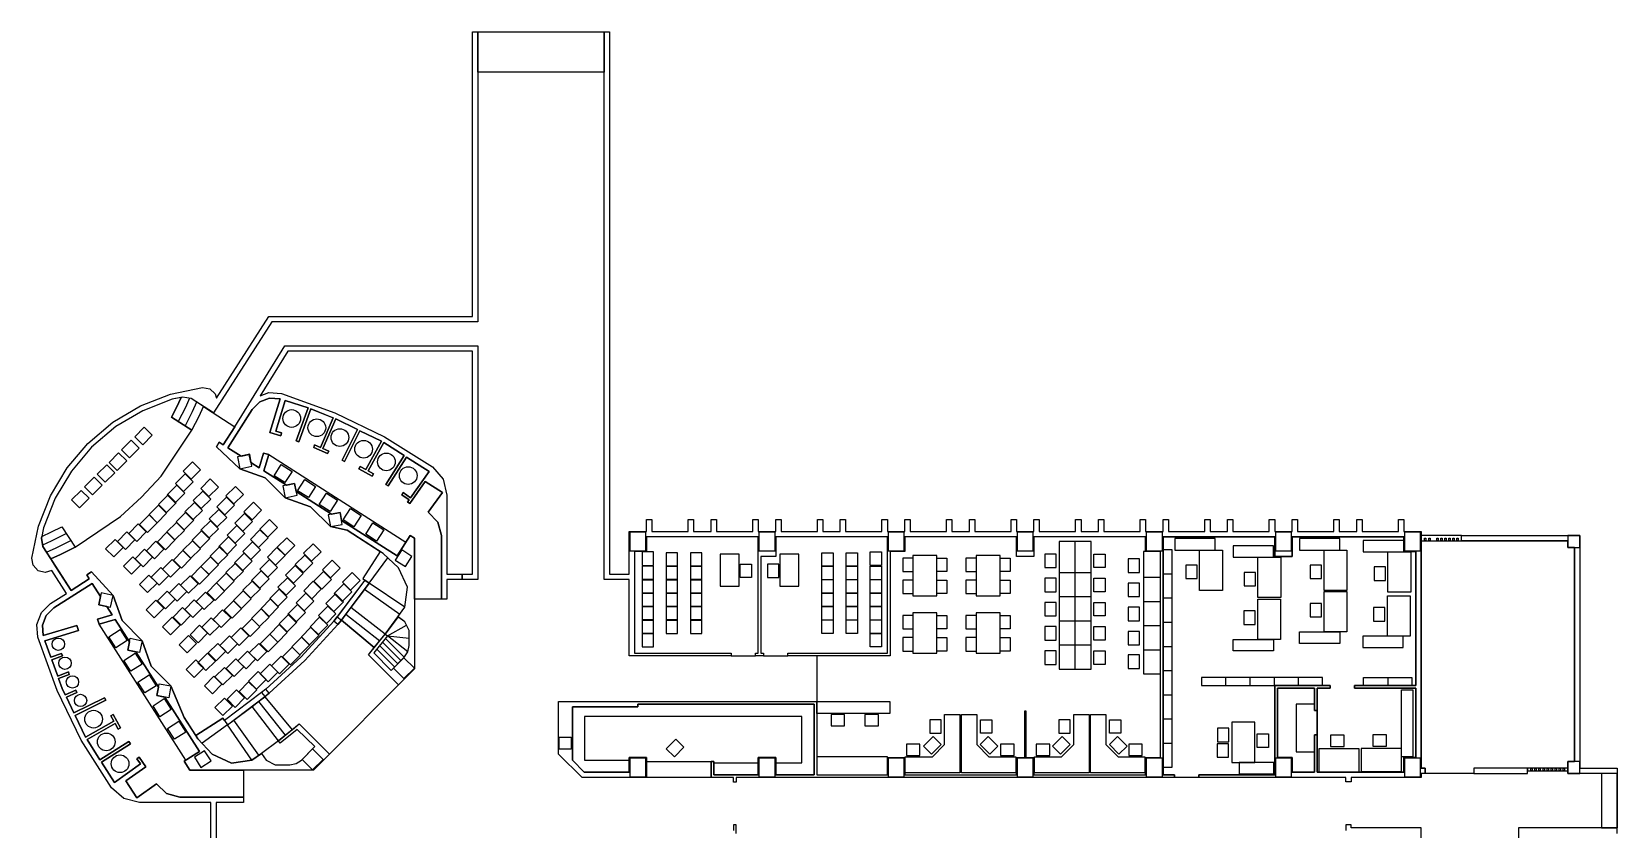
# Model space of a CAD drawing. Header units: centimetres. Extents: x 436 to 7222, y 856 to 7917.
# Drawn here: x 1328 to 7222, y 4951 to 7917 of the extents above; entities that cross this region are included whole.
import ezdxf

# ---------------------------------------------------------------- set-up
doc = ezdxf.new("R2010")
doc.units = ezdxf.units.CM
doc.header["$MEASUREMENT"] = 0
for name, color, linetype in [('Chair', 142, 'Continuous'), ('Classrooms', 1, 'Continuous'), ('Entrance', 2, 'Continuous'), ('Furniture', 2, 'Continuous'), ('Meeting rooms', 1, 'Continuous'), ('Offices', 1, 'Continuous'), ('Stairs', 2, 'Continuous'), ('Storage', 40, 'Continuous'), ('Toilets', 40, 'Continuous'), ('Walls', 6, 'Continuous')]:
    doc.layers.add(name, color=color, linetype=linetype)

msp = doc.modelspace()

# ---------------------------------------------------------------- linework, layer by layer
at = {"layer": 'Chair'}
for points in [[(1746.4, 6446.2), (1710.9, 6410.5), (1740.8, 6380.7), (1776.3, 6416.4)], [(1697.8, 6397.5), (1662.2, 6361.8), (1692.1, 6332.1), (1727.7, 6367.7)], [(1651.1, 6350.9), (1615.6, 6315.2), (1645.5, 6285.4), (1681, 6321.1)], [(1926, 6317.7), (1890.5, 6282), (1920.3, 6252.3), (1955.9, 6287.9)], [(1560.1, 6259.9), (1524.6, 6224.2), (1554.5, 6194.4), (1590, 6230.1)], [(1606.8, 6306.5), (1571.2, 6270.8), (1601.1, 6241.1), (1636.7, 6276.7)], [(1897.9, 6272.8), (1862.4, 6237.1), (1892.3, 6207.4), (1927.8, 6243)], [(1991.9, 6253.4), (1956.4, 6217.7), (1986.2, 6188), (2021.8, 6223.6)], [(1511.5, 6211.2), (1476, 6175.6), (1505.8, 6145.8), (1541.4, 6181.5)], [(1834.8, 6194.3), (1799.2, 6158.6), (1829.1, 6128.8), (1864.7, 6164.5)], [(1867.1, 6230.7), (1831.5, 6195.1), (1861.4, 6165.3), (1896.9, 6201)], [(1963.8, 6208.5), (1928.3, 6172.9), (1958.2, 6143.1), (1993.7, 6178.8)], [(2085.3, 6226), (2049.7, 6190.3), (2079.6, 6160.5), (2115.1, 6196.2)], [(1799.7, 6156.4), (1764.2, 6120.8), (1794.1, 6091), (1829.6, 6126.7)], [(1933, 6166.5), (1897.4, 6130.8), (1927.3, 6101), (1962.8, 6136.7)], [(2023.5, 6140.4), (1988, 6104.7), (2017.9, 6075), (2053.4, 6110.6)], [(2051.6, 6185.3), (2016, 6149.6), (2045.9, 6119.8), (2081.5, 6155.5)], [(2152.6, 6167.1), (2117.1, 6131.4), (2147, 6101.6), (2182.5, 6137.3)], [(1723.9, 6086.3), (1688.4, 6050.6), (1718.3, 6020.9), (1753.8, 6056.5)], [(1764.6, 6120), (1729.1, 6084.3), (1759, 6054.5), (1794.5, 6090.2)], [(1865.6, 6092.1), (1830.1, 6056.5), (1859.9, 6026.7), (1895.5, 6062.4)], [(1900.7, 6130), (1865.1, 6094.3), (1895, 6064.6), (1930.6, 6100.2)], [(1992.6, 6098.3), (1957.1, 6062.7), (1987, 6032.9), (2022.5, 6068.6)], [(2090.5, 6080.3), (2055, 6044.6), (2084.9, 6014.9), (2120.4, 6050.5)], [(2118.6, 6125.2), (2083, 6089.5), (2112.9, 6059.7), (2148.5, 6095.4)], [(2211.5, 6102.5), (2176, 6066.9), (2205.9, 6037.1), (2241.4, 6072.8)], [(1638.3, 6028.8), (1602.8, 5993.1), (1632.7, 5963.4), (1668.2, 5999)], [(1681.8, 6056.9), (1646.3, 6021.2), (1676.2, 5991.4), (1711.7, 6027.1)], [(1789.8, 6022), (1754.3, 5986.3), (1784.2, 5956.6), (1819.7, 5992.3)], [(1830.5, 6055.7), (1795, 6020), (1824.9, 5990.2), (1860.4, 6025.9)], [(1925.3, 6024), (1889.7, 5988.3), (1919.6, 5958.6), (1955.2, 5994.2)], [(1960.4, 6061.9), (1924.8, 6026.2), (1954.7, 5996.4), (1990.2, 6032.1)], [(2059.6, 6038.2), (2024.1, 6002.6), (2054, 5972.8), (2089.5, 6008.5)], [(2148.6, 6019.5), (2113, 5983.9), (2142.9, 5954.1), (2178.5, 5989.8)], [(2176.6, 6064.4), (2141.1, 6028.7), (2171, 5999), (2206.5, 6034.6)], [(2276.1, 6035.2), (2240.6, 5999.6), (2270.4, 5969.8), (2306, 6005.5)], [(2374.3, 6012.8), (2338.8, 5977.1), (2368.7, 5947.4), (2404.2, 5983)], [(1704.2, 5964.5), (1668.7, 5928.9), (1698.6, 5899.1), (1734.1, 5934.8)], [(1747.7, 5992.6), (1712.2, 5956.9), (1742.1, 5927.1), (1777.6, 5962.8)], [(1849.5, 5953.9), (1814, 5918.2), (1843.9, 5888.5), (1879.4, 5924.1)], [(1890.2, 5987.6), (1854.7, 5951.9), (1884.5, 5922.1), (1920.1, 5957.8)], [(1992.3, 5963.9), (1956.7, 5928.2), (1986.6, 5898.5), (2022.2, 5934.2)], [(2027.4, 6001.8), (1991.8, 5966.1), (2021.7, 5936.3), (2057.2, 5972)], [(2117.7, 5977.5), (2082.2, 5941.8), (2112, 5912), (2147.6, 5947.7)], [(2211.7, 5953.6), (2176.2, 5918), (2206.1, 5888.2), (2241.6, 5923.9)], [(2239.8, 5998.5), (2204.2, 5962.8), (2234.1, 5933.1), (2269.7, 5968.7)], [(2343.5, 5970.7), (2307.9, 5935.1), (2337.8, 5905.3), (2373.3, 5941)], [(3597.1, 5982.1), (3597.1, 5931.7), (3639.3, 5931.7), (3639.3, 5982.1)], [(3687.1, 5979.1), (3687.1, 5928.8), (3729.3, 5928.8), (3729.3, 5979.1)], [(3777.1, 5979.1), (3777.1, 5928.8), (3819.3, 5928.8), (3819.3, 5979.1)], [(4307.6, 5979.1), (4307.6, 5928.8), (4265.4, 5928.8), (4265.4, 5979.1)], [(4397.6, 5979.1), (4397.6, 5928.8), (4355.4, 5928.8), (4355.4, 5979.1)], [(4487.6, 5982.1), (4487.6, 5931.7), (4445.4, 5931.7), (4445.4, 5982.1)], [(5093.9, 5974.4), (5093.9, 5924.1), (5136.1, 5924.1), (5136.1, 5974.4)], [(5319, 5974.4), (5319, 5924.1), (5276.8, 5924.1), (5276.8, 5974.4)], [(5404.3, 5956.5), (5404.3, 5906.2), (5446.5, 5906.2), (5446.5, 5956.5)], [(1763.9, 5896.4), (1728.4, 5860.7), (1758.3, 5831), (1793.8, 5866.6)], [(1807.4, 5924.5), (1771.9, 5888.8), (1801.8, 5859), (1837.3, 5894.7)], [(1957.2, 5927.5), (1921.7, 5891.8), (1951.5, 5862), (1987.1, 5897.7)], [(2050.3, 5903.1), (2014.8, 5867.5), (2044.7, 5837.7), (2080.2, 5873.4)], [(2085.4, 5941), (2049.9, 5905.3), (2079.8, 5875.6), (2115.3, 5911.2)], [(2180.8, 5911.6), (2145.3, 5875.9), (2175.2, 5846.1), (2210.7, 5881.8)], [(2307.1, 5931.2), (2271.6, 5895.5), (2301.5, 5865.8), (2337, 5901.5)], [(2412.2, 5909), (2376.7, 5873.4), (2406.6, 5843.6), (2442.1, 5879.3)], [(2444.5, 5951.1), (2409, 5915.4), (2438.8, 5885.7), (2474.4, 5921.3)], [(2518.9, 5905.9), (2483.4, 5870.2), (2513.2, 5840.4), (2548.8, 5876.1)], [(3597.1, 5929.1), (3597.1, 5878.8), (3639.3, 5878.8), (3639.3, 5929.1)], [(3687.1, 5929.1), (3687.1, 5878.8), (3729.3, 5878.8), (3729.3, 5929.1)], [(3777.1, 5929.1), (3777.1, 5878.8), (3819.3, 5878.8), (3819.3, 5929.1)], [(4003.4, 5937.3), (4003.4, 5886.9), (3961.2, 5886.9), (3961.2, 5937.3)], [(4063.8, 5937.3), (4063.8, 5886.9), (4106, 5886.9), (4106, 5937.3)], [(4307.6, 5929.1), (4307.6, 5878.8), (4265.4, 5878.8), (4265.4, 5929.1)], [(4397.6, 5929.1), (4397.6, 5878.8), (4355.4, 5878.8), (4355.4, 5929.1)], [(4487.6, 5929.1), (4487.6, 5878.8), (4445.4, 5878.8), (4445.4, 5929.1)], [(5618.3, 5933.1), (5618.3, 5882.8), (5660.5, 5882.8), (5660.5, 5933.1)], [(5834.8, 5906.3), (5834.8, 5855.9), (5877, 5855.9), (5877, 5906.3)], [(6081.3, 5933.1), (6081.3, 5882.8), (6123.4, 5882.8), (6123.4, 5933.1)], [(6318.6, 5926.5), (6318.6, 5876.2), (6360.8, 5876.2), (6360.8, 5926.5)], [(1830.9, 5836.3), (1795.4, 5800.6), (1825.3, 5770.9), (1860.8, 5806.5)], [(1874.4, 5864.4), (1838.9, 5828.7), (1868.8, 5798.9), (1904.3, 5834.6)], [(1916.5, 5893.8), (1881, 5858.1), (1910.9, 5828.4), (1946.4, 5864)], [(2015.3, 5866.7), (1979.7, 5831), (2009.6, 5801.2), (2045.1, 5836.9)], [(2113.5, 5837.2), (2077.9, 5801.6), (2107.8, 5771.8), (2143.4, 5807.5)], [(2148.6, 5875.1), (2113, 5839.4), (2142.9, 5809.7), (2178.5, 5845.3)], [(2248.2, 5844.3), (2212.6, 5808.6), (2242.5, 5778.8), (2278.1, 5814.5)], [(2279, 5886.3), (2243.5, 5850.7), (2273.4, 5820.9), (2308.9, 5856.6)], [(2374.5, 5873.7), (2339, 5838), (2368.8, 5808.2), (2404.4, 5843.9)], [(2488, 5863.8), (2452.5, 5828.1), (2482.4, 5798.3), (2517.9, 5834)], [(3597.1, 5879.1), (3597.1, 5828.8), (3639.3, 5828.8), (3639.3, 5879.1)], [(3687.1, 5879.1), (3687.1, 5828.8), (3729.3, 5828.8), (3729.3, 5879.1)], [(3777.1, 5879.1), (3777.1, 5828.8), (3819.3, 5828.8), (3819.3, 5879.1)], [(4307.6, 5879.1), (4307.6, 5828.8), (4265.4, 5828.8), (4265.4, 5879.1)], [(4397.6, 5879.1), (4397.6, 5828.8), (4355.4, 5828.8), (4355.4, 5879.1)], [(4487.6, 5879.1), (4487.6, 5828.8), (4445.4, 5828.8), (4445.4, 5879.1)], [(5093.9, 5884.4), (5093.9, 5834.1), (5136.1, 5834.1), (5136.1, 5884.4)], [(5319, 5884.4), (5319, 5834.1), (5276.8, 5834.1), (5276.8, 5884.4)], [(5404.3, 5866.5), (5404.3, 5816.2), (5446.5, 5816.2), (5446.5, 5866.5)], [(1789.2, 5802.4), (1753.6, 5766.8), (1783.5, 5737), (1819.1, 5772.7)], [(1932.5, 5803.6), (1896.9, 5767.9), (1926.8, 5738.1), (1962.3, 5773.8)], [(1974.6, 5833), (1939, 5797.4), (1968.9, 5767.6), (2004.4, 5803.3)], [(2078.4, 5800.8), (2042.9, 5765.1), (2072.8, 5735.3), (2108.3, 5771)], [(2215.9, 5807.8), (2180.4, 5772.1), (2210.2, 5742.4), (2245.8, 5778)], [(2315.6, 5786.7), (2280, 5751.1), (2309.9, 5721.3), (2345.4, 5757)], [(2346.4, 5828.8), (2310.9, 5793.1), (2340.8, 5763.4), (2376.3, 5799)], [(2429.2, 5781.1), (2393.7, 5745.5), (2423.6, 5715.7), (2459.1, 5751.4)], [(2457.3, 5826), (2421.7, 5790.3), (2451.6, 5760.6), (2487.2, 5796.2)], [(3597.1, 5829.1), (3597.1, 5778.8), (3639.3, 5778.8), (3639.3, 5829.1)], [(3597.1, 5779.1), (3597.1, 5728.8), (3639.3, 5728.8), (3639.3, 5779.1)], [(3687.1, 5829.1), (3687.1, 5778.8), (3729.3, 5778.8), (3729.3, 5829.1)], [(3687.1, 5779.1), (3687.1, 5728.8), (3729.3, 5728.8), (3729.3, 5779.1)], [(3777.1, 5829.1), (3777.1, 5778.8), (3819.3, 5778.8), (3819.3, 5829.1)], [(3777.1, 5779.1), (3777.1, 5728.8), (3819.3, 5728.8), (3819.3, 5779.1)], [(4307.6, 5829.1), (4307.6, 5778.8), (4265.4, 5778.8), (4265.4, 5829.1)], [(4307.6, 5779.1), (4307.6, 5728.8), (4265.4, 5728.8), (4265.4, 5779.1)], [(4397.6, 5829.1), (4397.6, 5778.8), (4355.4, 5778.8), (4355.4, 5829.1)], [(4397.6, 5779.1), (4397.6, 5728.8), (4355.4, 5728.8), (4355.4, 5779.1)], [(4487.6, 5829.1), (4487.6, 5778.8), (4445.4, 5778.8), (4445.4, 5829.1)], [(4487.6, 5779.1), (4487.6, 5728.8), (4445.4, 5728.8), (4445.4, 5779.1)], [(5093.9, 5794.4), (5093.9, 5744.1), (5136.1, 5744.1), (5136.1, 5794.4)], [(5319, 5794.4), (5319, 5744.1), (5276.8, 5744.1), (5276.8, 5794.4)], [(6081.3, 5790.8), (6081.3, 5740.4), (6123.4, 5740.4), (6123.4, 5790.8)], [(1849.5, 5739.3), (1814, 5703.7), (1843.9, 5673.9), (1879.4, 5709.6)], [(1889, 5775.5), (1853.4, 5739.9), (1883.3, 5710.1), (1918.8, 5745.8)], [(1995.6, 5737.7), (1960.1, 5702), (1990, 5672.2), (2025.5, 5707.9)], [(2037.7, 5767.1), (2002.2, 5731.4), (2032.1, 5701.7), (2067.6, 5737.3)], [(2145.7, 5733.5), (2110.2, 5697.8), (2140.1, 5668), (2175.6, 5703.7)], [(2180.8, 5770), (2145.3, 5734.3), (2175.2, 5704.5), (2210.7, 5740.2)], [(2283.3, 5750.3), (2247.7, 5714.6), (2277.6, 5684.8), (2313.2, 5720.5)], [(2398.3, 5739.1), (2362.8, 5703.4), (2392.7, 5673.6), (2428.2, 5709.3)], [(3597.1, 5729.1), (3597.1, 5678.8), (3639.3, 5678.8), (3639.3, 5729.1)], [(3687.1, 5729.1), (3687.1, 5678.8), (3729.3, 5678.8), (3729.3, 5729.1)], [(3777.1, 5729.1), (3777.1, 5678.8), (3819.3, 5678.8), (3819.3, 5729.1)], [(4307.6, 5729.1), (4307.6, 5678.8), (4265.4, 5678.8), (4265.4, 5729.1)], [(4397.6, 5729.1), (4397.6, 5678.8), (4355.4, 5678.8), (4355.4, 5729.1)], [(4487.6, 5729.1), (4487.6, 5678.8), (4445.4, 5678.8), (4445.4, 5729.1)], [(5404.3, 5776.5), (5404.3, 5726.2), (5446.5, 5726.2), (5446.5, 5776.5)], [(5834.6, 5763.2), (5834.6, 5712.8), (5876.8, 5712.8), (5876.8, 5763.2)], [(6316.6, 5775.3), (6316.6, 5724.9), (6358.8, 5724.9), (6358.8, 5775.3)], [(1911.2, 5672), (1875.7, 5636.4), (1905.6, 5606.6), (1941.1, 5642.3)], [(1952.1, 5709.6), (1916.6, 5673.9), (1946.5, 5644.2), (1982, 5679.8)], [(2062.9, 5670.4), (2027.4, 5634.7), (2057.3, 5604.9), (2092.8, 5640.6)], [(2105, 5699.8), (2069.5, 5664.2), (2099.4, 5634.4), (2134.9, 5670.1)], [(2213.1, 5676), (2177.6, 5640.3), (2207.5, 5610.5), (2243, 5646.2)], [(2248.2, 5712.4), (2212.7, 5676.8), (2242.5, 5647), (2278.1, 5682.7)], [(2331, 5664.7), (2295.5, 5629.1), (2325.3, 5599.3), (2360.9, 5635)], [(2366.1, 5702.6), (2330.5, 5666.9), (2360.4, 5637.2), (2396, 5672.8)], [(3597.1, 5679.1), (3597.1, 5628.8), (3639.3, 5628.8), (3639.3, 5679.1)], [(4487.6, 5679.1), (4487.6, 5628.8), (4445.4, 5628.8), (4445.4, 5679.1)], [(5093.9, 5704.4), (5093.9, 5654.1), (5136.1, 5654.1), (5136.1, 5704.4)], [(5319, 5704.4), (5319, 5654.1), (5276.8, 5654.1), (5276.8, 5704.4)], [(5404.3, 5686.5), (5404.3, 5636.2), (5446.5, 5636.2), (5446.5, 5686.5)], [(1981.4, 5606.1), (1945.9, 5570.4), (1975.8, 5540.7), (2011.3, 5576.4)], [(2019.4, 5642.3), (1983.9, 5606.7), (2013.8, 5576.9), (2049.3, 5612.6)], [(2130.3, 5612.9), (2094.8, 5577.2), (2124.7, 5547.4), (2160.2, 5583.1)], [(2172.4, 5642.3), (2136.9, 5606.6), (2166.8, 5576.9), (2202.3, 5612.5)], [(2295.9, 5628.3), (2260.4, 5592.6), (2290.3, 5562.8), (2325.8, 5598.5)], [(5093.9, 5614.4), (5093.9, 5564.1), (5136.1, 5564.1), (5136.1, 5614.4)], [(5319, 5614.4), (5319, 5564.1), (5276.8, 5564.1), (5276.8, 5614.4)], [(1937.9, 5580.9), (1902.4, 5545.2), (1932.3, 5515.4), (1967.8, 5551.1)], [(2044.6, 5552.8), (2009, 5517.2), (2038.9, 5487.4), (2074.4, 5523.1)], [(2086.8, 5584.8), (2051.3, 5549.1), (2081.2, 5519.4), (2116.7, 5555)], [(2213.1, 5565.2), (2177.6, 5529.5), (2207.5, 5499.7), (2243, 5535.4)], [(2255.2, 5594.6), (2219.7, 5559), (2249.6, 5529.2), (2285.1, 5564.9)], [(5404.3, 5599.3), (5404.3, 5549), (5446.5, 5549), (5446.5, 5599.3)], [(2005.3, 5520.2), (1969.8, 5484.5), (1999.6, 5454.8), (2035.2, 5490.4)], [(2134.4, 5499.2), (2098.9, 5463.5), (2128.8, 5433.7), (2164.3, 5469.4)], [(2169.6, 5537.1), (2134.1, 5501.5), (2164, 5471.7), (2199.5, 5507.4)], [(2044.6, 5438.9), (2009.1, 5403.2), (2038.9, 5373.4), (2074.5, 5409.1)], [(2089.5, 5469.7), (2054, 5434.1), (2083.8, 5404.3), (2119.4, 5440)], [(4299.8, 5335.2), (4350.1, 5335.2), (4350.1, 5377.4), (4299.8, 5377.4)], [(4425.5, 5335.2), (4475.9, 5335.2), (4475.9, 5377.4), (4425.5, 5377.4)], [(4666.2, 5358.4), (4666.2, 5308), (4708.4, 5308), (4708.4, 5358.4)], [(4896.9, 5358.4), (4896.9, 5308), (4854.7, 5308), (4854.7, 5358.4)], [(5146.2, 5358.4), (5146.2, 5308), (5188.4, 5308), (5188.4, 5358.4)], [(5376.9, 5358.4), (5376.9, 5308), (5334.7, 5308), (5334.7, 5358.4)], [(5735.8, 5326.6), (5735.8, 5276.3), (5778, 5276.3), (5778, 5326.6)], [(5926, 5305.5), (5926, 5255.1), (5883.8, 5255.1), (5883.8, 5305.5)], [(3722.6, 5286.1), (3687.1, 5250.4), (3717, 5220.7), (3752.5, 5256.3)], [(4629.9, 5267.7), (4579.6, 5267.7), (4579.6, 5225.5), (4629.9, 5225.5)], [(4643.3, 5260.1), (4678.9, 5295.7), (4708.7, 5265.9), (4673.1, 5230.3)], [(4919.8, 5260.1), (4884.2, 5295.7), (4854.4, 5265.9), (4890, 5230.3)], [(4980, 5267.7), (4929.7, 5267.7), (4929.7, 5225.5), (4980, 5225.5)], [(5113, 5267.7), (5062.6, 5267.7), (5062.6, 5225.5), (5113, 5225.5)], [(5153.1, 5230.3), (5188.7, 5265.9), (5158.9, 5295.7), (5123.3, 5260.1)], [(5399.8, 5260.1), (5364.2, 5295.7), (5334.4, 5265.9), (5370, 5230.3)], [(5456.7, 5267.7), (5406.4, 5267.7), (5406.4, 5225.5), (5456.7, 5225.5)], [(5734.4, 5268.8), (5734.4, 5218.5), (5776.6, 5218.5), (5776.6, 5268.8)], [(6206.7, 5301.3), (6156.4, 5301.3), (6156.4, 5259.1), (6206.7, 5259.1)], [(6364.3, 5302.5), (6314, 5302.5), (6314, 5260.4), (6364.3, 5260.4)]]:
    msp.add_lwpolyline(points, close=True, dxfattribs=at)
for points in [[(4603.4, 5959.4), (4565.9, 5959.4), (4565.9, 5909), (4603.4, 5909)], [(4693.4, 5959.4), (4730.2, 5959.4), (4730.2, 5909), (4693.4, 5909)], [(4838.6, 5959.4), (4801.2, 5959.4), (4801.2, 5909), (4838.6, 5909)], [(4928.6, 5959.4), (4965.5, 5959.4), (4965.5, 5909), (4928.6, 5909)], [(4603.4, 5877.4), (4565.9, 5877.4), (4565.9, 5827.1), (4603.4, 5827.1)], [(4693.4, 5877.4), (4730.2, 5877.4), (4730.2, 5827.1), (4693.4, 5827.1)], [(4838.6, 5877.4), (4801.2, 5877.4), (4801.2, 5827.1), (4838.6, 5827.1)], [(4928.6, 5877.4), (4965.5, 5877.4), (4965.5, 5827.1), (4928.6, 5827.1)], [(4603.4, 5746.1), (4565.9, 5746.1), (4565.9, 5695.8), (4603.4, 5695.8)], [(4693.4, 5746.1), (4730.2, 5746.1), (4730.2, 5695.8), (4693.4, 5695.8)], [(4838.6, 5746.1), (4801.2, 5746.1), (4801.2, 5695.8), (4838.6, 5695.8)], [(4928.6, 5746.1), (4965.5, 5746.1), (4965.5, 5695.8), (4928.6, 5695.8)], [(4603.4, 5664.2), (4565.9, 5664.2), (4565.9, 5613.8), (4603.4, 5613.8)], [(4693.4, 5664.2), (4730.2, 5664.2), (4730.2, 5613.8), (4693.4, 5613.8)], [(4838.6, 5664.2), (4801.2, 5664.2), (4801.2, 5613.8), (4838.6, 5613.8)], [(4928.6, 5664.2), (4965.5, 5664.2), (4965.5, 5613.8), (4928.6, 5613.8)]]:
    msp.add_lwpolyline(points, dxfattribs=at)
at = {"layer": 'Classrooms'}
for points in [[(4018.8, 5595.8), (4018.8, 5605.8), (4028.8, 5605.8), (4028.8, 6038.3), (3613.8, 6038.3), (3613.8, 5983.3), (3568.8, 5983.3), (3568.8, 5605.8), (3928.8, 5605.8), (3928.8, 5595.8), (4018.8, 5595.8)], [(4048.8, 5595.8), (4138.8, 5595.8), (4138.8, 5605.8), (4508.8, 5605.8), (4508.8, 6038.3), (4093.8, 6038.3), (4093.8, 5965.8), (4038.8, 5965.8), (4038.8, 5605.8), (4048.8, 5605.8), (4048.8, 5595.8)]]:
    msp.add_lwpolyline(points, dxfattribs=at)
at = {"layer": 'Entrance'}
for points in [[(2986.3, 7916.6), (3456.3, 7916.6), (3456.3, 7766), (2986.3, 7766)], [(7222.4, 5158.3), (7163.3, 5158.3), (7163.3, 4955.8), (7222.4, 4955.8)]]:
    msp.add_lwpolyline(points, close=True, dxfattribs=at)
at = {"layer": 'Furniture'}
for p, q in [((5207.1, 5546.3), (5207.1, 6020.8)), ((5147.1, 5906.3), (5267.1, 5906.3)), ((5533.8, 5901), (5566.3, 5901)), ((5460.8, 5888.4), (5523.8, 5888.4)), ((5147.1, 5816.3), (5267.1, 5816.3)), ((5460.8, 5798.4), (5523.8, 5798.4)), ((5533.8, 5811), (5566.3, 5811)), ((5147.1, 5726.3), (5267.1, 5726.3)), ((5533.8, 5721), (5566.3, 5721)), ((5460.8, 5708.4), (5523.8, 5708.4)), ((5147.1, 5636.3), (5267.1, 5636.3)), ((5460.8, 5618.4), (5523.8, 5618.4)), ((5533.8, 5631), (5566.3, 5631)), ((5533.8, 5541), (5566.3, 5541)), ((5766.3, 5515.8), (5766.3, 5485.8)), ((5856.3, 5515.8), (5856.3, 5485.8)), ((5946.3, 5515.8), (5946.3, 5485.8)), ((6036.3, 5515.8), (6036.3, 5485.8)), ((6369.1, 5515.8), (6369.1, 5485.8)), ((5533.8, 5451), (5566.3, 5451)), ((5533.8, 5361), (5566.3, 5361)), ((5533.8, 5271), (5566.3, 5271))]:
    msp.add_line(p, q, dxfattribs=at)
for points in [[(2718.3, 6018.3), (2686, 5967.7), (2479.7, 6099.6), (2474.1, 6129), (2442.9, 6123.1), (2311.4, 6207.2), (2305, 6237.2), (2274.6, 6230.7), (2190.9, 6284.2), (2209.1, 6343.9)], [(5147.1, 5546.3), (5267.1, 5546.3), (5267.1, 6020.8), (5147.1, 6020.8)], [(5578, 5989.1), (5728, 5989.1), (5728, 6031.6), (5578, 6031.6)], [(6040.9, 5989.1), (6190.9, 5989.1), (6190.9, 6031.6), (6040.9, 6031.6)], [(6278.3, 5982.5), (6428.3, 5982.5), (6428.3, 6025), (6278.3, 6025)], [(3887.6, 5854.4), (3957.6, 5854.4), (3957.6, 5974.4), (3887.6, 5974.4)], [(4109.7, 5854.4), (4179.7, 5854.4), (4179.7, 5974.4), (4109.7, 5974.4)], [(4603.4, 5818.9), (4693.4, 5818.9), (4693.4, 5968.9), (4603.4, 5968.9)], [(4838.6, 5818.9), (4928.6, 5818.9), (4928.6, 5968.9), (4838.6, 5968.9)], [(5460.8, 5528.4), (5523.8, 5528.4), (5523.8, 5983.3), (5460.8, 5983.3)], [(5533.8, 5991), (5565.9, 5991), (5565.9, 5181), (5533.8, 5181)], [(5754.7, 5839.1), (5669.7, 5839.1), (5669.7, 5989.1), (5754.7, 5989.1)], [(5794.4, 5962.3), (5944.4, 5962.3), (5944.4, 6004.8), (5794.4, 6004.8)], [(5886.1, 5962.3), (5971.1, 5962.3), (5971.1, 5812.3), (5886.1, 5812.3)], [(6132.6, 5989.1), (6217.6, 5989.1), (6217.6, 5839.1), (6132.6, 5839.1)], [(6455, 5832.5), (6370, 5832.5), (6370, 5982.5), (6455, 5982.5)], [(5886, 5806.9), (5971, 5806.9), (5971, 5656.9), (5886, 5656.9)], [(6132.6, 5834.5), (6217.6, 5834.5), (6217.6, 5684.5), (6132.6, 5684.5)], [(6453, 5669), (6368, 5669), (6368, 5819), (6453, 5819)], [(1951.8, 5240.3), (1901.3, 5208), (1578.3, 5713.1), (1637.9, 5731.2), (1691.5, 5647.5), (1685, 5617.2), (1715, 5610.8), (1799, 5479.3), (1793.1, 5448), (1822.6, 5442.5)], [(4603.4, 5605.6), (4693.4, 5605.6), (4693.4, 5755.6), (4603.4, 5755.6)], [(4838.6, 5605.6), (4928.6, 5605.6), (4928.6, 5755.6), (4838.6, 5755.6)], [(6190.9, 5642), (6040.9, 5642), (6040.9, 5684.5), (6190.9, 5684.5)], [(6276.3, 5626.5), (6426.3, 5626.5), (6426.3, 5669), (6276.3, 5669)], [(5944.2, 5614.4), (5794.2, 5614.4), (5794.2, 5656.9), (5944.2, 5656.9)], [(5676.3, 5485.8), (6126.3, 5485.8), (6126.3, 5515.8), (5676.3, 5515.8)], [(6279.1, 5515.8), (6459.1, 5515.8), (6459.1, 5485.8), (6279.1, 5485.8)], [(4246.3, 5425.8), (4517.8, 5425.8), (4517.8, 5380.8), (4246.3, 5380.8)], [(6096.3, 5163.4), (6013.8, 5163.4), (6013.8, 5218.3), (5958.8, 5218.3), (5958.8, 5475.8), (6096.3, 5475.8), (6096.3, 5415.8), (6028.8, 5415.8), (6028.8, 5238.4), (6096.3, 5238.4)], [(6420.3, 5469.6), (6462.8, 5469.6), (6462.8, 5220.8), (6420.3, 5220.8)], [(4236.3, 5153.3), (4093.8, 5153.3), (4093.8, 5198.3), (4191.3, 5198.3), (4191.3, 5370.8), (3382.8, 5370.8), (3382.8, 5208.3), (3548.8, 5208.3), (3548.8, 5163.3), (3382.1, 5163.3), (3337.8, 5207.6), (3337.8, 5405.8), (3581.3, 5405.8), (3581.3, 5415.8), (4236.3, 5415.8)], [(4778.6, 5160.6), (4575, 5160.6), (4575, 5220.6), (4676.6, 5220.6), (4721.6, 5265.6), (4721.6, 5377.3), (4778.6, 5377.3)], [(4886.6, 5220.6), (4986.4, 5220.6), (4986.4, 5160.6), (4784.6, 5160.6), (4784.6, 5377.3), (4841.6, 5377.3), (4841.6, 5265.6)], [(5018.6, 5218.3), (5024.6, 5218.3), (5024.6, 5389.8), (5018.6, 5389.8)], [(5258.6, 5160.6), (5056.2, 5160.6), (5056.2, 5220.6), (5156.6, 5220.6), (5201.6, 5265.6), (5201.6, 5377.3), (5258.6, 5377.3)], [(5366.6, 5220.6), (5466.4, 5220.6), (5466.4, 5160.6), (5264.6, 5160.6), (5264.6, 5377.3), (5321.6, 5377.3), (5321.6, 5265.6)], [(5789.7, 5199.1), (5874.7, 5199.1), (5874.7, 5349.1), (5789.7, 5349.1)], [(6112.7, 5164.9), (6262.7, 5164.9), (6262.7, 5249.9), (6112.7, 5249.9)], [(6270.3, 5166.2), (6420.3, 5166.2), (6420.3, 5251.2), (6270.3, 5251.2)], [(3853.8, 5143.3), (3613.8, 5143.3), (3613.8, 5203.3), (3853.8, 5203.3)], [(4028.8, 5153.3), (3863.8, 5153.3), (3863.8, 5198.3), (4028.8, 5198.3)], [(4246.3, 5153.3), (4508.8, 5153.3), (4508.8, 5220.8), (4246.3, 5220.8)], [(5816.4, 5156.6), (5945.2, 5156.6), (5945.2, 5199.1), (5816.4, 5199.1)]]:
    msp.add_lwpolyline(points, close=True, dxfattribs=at)
at = {"layer": 'Meeting rooms'}
for points in [[(2044.3, 5355.6), (2038.5, 5363.8), (1937.8, 5299.4), (1894.6, 5367), (1845.7, 5483.9), (1772.4, 5558), (1738.3, 5651.5), (1664.5, 5726.7), (1630.5, 5820.4), (1549.6, 5907.6), (1532.4, 5897.4), (1541.6, 5881.8), (1474.2, 5838.8), (1420.4, 5923), (1399, 5956.4), (1434.6, 5972.3), (1489, 5999.9), (1658.5, 6114.3), (1736.6, 6185.5), (1808.6, 6264.5), (1923.7, 6434.6), (1950.5, 6487.2), (1966.4, 6522.7), (1999.2, 6501.8), (2083.4, 6447.9), (2040.3, 6380.5), (2024.8, 6389.8), (2014.6, 6372.6), (2101.8, 6291.6), (2195.4, 6257.6), (2270.7, 6183.9), (2364.2, 6149.7), (2438.3, 6076.5), (2500.3, 6062.7), (2622.8, 5984.4), (2558.4, 5883.6), (2566.5, 5877.8), (2465.1, 5742.9), (2450.7, 5725.2), (2329.7, 5592.4), (2198, 5472.3), (2182.4, 5459.6), (2044.3, 5355.6)], [(4246.3, 5595.8), (4246.3, 5153.3), (4508.8, 5153.3), (4508.8, 5218.3), (4573.8, 5218.3), (4573.8, 5153.3), (4988.8, 5153.3), (4988.8, 5218.3), (5053.8, 5218.3), (5053.8, 5153.3), (5468.8, 5153.3), (5468.8, 5218.3), (5523.8, 5218.3), (5523.8, 5983.3), (5468.8, 5983.3), (5468.8, 6038.3), (5053.8, 6038.3), (5053.8, 5965.8), (4988.8, 5965.8), (4988.8, 6038.3), (4573.8, 6038.3), (4573.8, 5983.3), (4518.8, 5983.3), (4518.8, 5595.8), (4246.3, 5595.8)], [(2195, 5444), (2295.9, 5320.7), (2322.8, 5342.4), (2434.6, 5230.6), (2691.6, 5487.6), (2579.8, 5599.4), (2601.5, 5626.3), (2479, 5728.2), (2466.4, 5712.7), (2343.9, 5578.3), (2210.5, 5456.7), (2195, 5444)]]:
    msp.add_lwpolyline(points, dxfattribs=at)
at = {"layer": 'Offices'}
for points in [[(5666.3, 5153.4), (5666.3, 5143.4), (5576.3, 5143.4), (5576.3, 5153.3), (5533.8, 5153.3), (5533.8, 6038.3), (5948.8, 6038.3), (5948.8, 5965.8), (6013.8, 5965.8), (6013.8, 6038.3), (6428.8, 6038.3), (6428.8, 5983.3), (6473.8, 5983.3), (6473.8, 5485.8), (6245.2, 5485.8), (6245.2, 5475.8), (6473.8, 5475.8), (6473.8, 5218.3), (6428.8, 5218.3), (6428.8, 5163.4), (6106.3, 5163.4), (6106.3, 5475.8), (6155.2, 5475.8), (6155.2, 5485.8), (5948.8, 5485.8), (5948.8, 5153.4), (5666.3, 5153.4)], [(3548.8, 5218.3), (3548.8, 5163.3), (3382.1, 5163.3), (3337.8, 5207.6), (3337.8, 5405.8), (3581.3, 5405.8), (3581.3, 5415.8), (4236.3, 5415.8), (4236.3, 5153.3), (4093.8, 5153.3), (4093.8, 5218.3), (4028.8, 5218.3), (4028.8, 5153.3), (3863.8, 5153.3), (3863.8, 5203.3), (3853.8, 5203.3), (3853.8, 5143.3), (3613.8, 5143.3), (3613.8, 5218.3), (3548.8, 5218.3)]]:
    msp.add_lwpolyline(points, dxfattribs=at)
at = {"layer": 'Stairs'}
for p, q in [((2583, 5866.5), (2651.5, 5960.8)), ((2696.1, 5750), (2565, 5842.6)), ((2714.6, 5776.4), (2583, 5866.5)), ((2496.2, 5751.1), (2621.8, 5651.4)), ((2642.1, 5676.6), (2514.3, 5775.1)), ((2712.8, 5590.7), (2643.2, 5660.3)), ((2650.7, 5670), (2720.8, 5710.1)), ((2726.8, 5611.3), (2650.7, 5670)), ((2650.7, 5670), (2731.3, 5661.5)), ((2676.8, 5554.6), (2611.2, 5620.2)), ((2688.8, 5566.6), (2621.9, 5633.5)), ((2700.8, 5578.7), (2632.6, 5646.9)), ((2171, 5426), (2270.7, 5300.4)), ((2245.6, 5280.1), (2147.1, 5408)), ((2055.6, 5339.1), (1961.4, 5270.7)), ((2145.7, 5207.6), (2055.6, 5339.1)), ((2172.2, 5226), (2079.6, 5357.2))]:
    msp.add_line(p, q, dxfattribs=at)
for points in [[(1365.4, 6039.9), (1402.1, 6056.6), (1440.4, 6076), (1489, 5999.9), (1658.5, 6114.3), (1736.6, 6185.5), (1808.6, 6264.5), (1923.7, 6434.6), (1847.6, 6483.2), (1866.2, 6519.6), (1883.2, 6557), (1849.6, 6549.8), (1741.3, 6507.1), (1641.2, 6448), (1550.8, 6371.4), (1475.5, 6282.8), (1415.5, 6182.1), (1372.3, 6072.4), (1365.4, 6039.9)], [(1883.2, 6557), (1866.2, 6519.6), (1847.6, 6483.2), (1923.7, 6434.6), (1950.5, 6487.2), (1966.4, 6522.7), (1920.2, 6552.3), (1888.7, 6558.1), (1883.2, 6557)], [(1914.3, 6553.4), (1899.2, 6519.8), (1872.6, 6467.2)], [(1940.6, 6539.2), (1924.6, 6503.6), (1897.9, 6451)], [(1365.4, 6039.9), (1402.1, 6056.6), (1440.4, 6076), (1489, 5999.9), (1434.6, 5972.3), (1399, 5956.4), (1369.9, 6002), (1364.1, 6033.4), (1365.4, 6039.9)], [(1368.8, 6008), (1402.1, 6023), (1456.6, 6050.6)], [(1382.8, 5981.7), (1418.3, 5997.7), (1472.8, 6025.3)], [(2622.8, 5984.4), (2558.4, 5883.6), (2566.5, 5877.8), (2583, 5866.5), (2565, 5842.6), (2514.3, 5775.1), (2496.2, 5751.1), (2479, 5728.2), (2601.5, 5626.3), (2642.1, 5676.6), (2689.3, 5740.3), (2714.6, 5776.4), (2724.9, 5851.4), (2691.7, 5922.8), (2634.5, 5976.9), (2622.8, 5984.4)], [(2642.1, 5676.6), (2650.7, 5670), (2600.3, 5607), (2664, 5541.9), (2713.8, 5591.6), (2726.8, 5611.1), (2731.3, 5634), (2731.3, 5689.7), (2714.6, 5722.3), (2690, 5741.2), (2642.1, 5676.6)], [(1937.8, 5299.4), (2038.5, 5363.8), (2044.3, 5355.6), (2055.6, 5339.1), (2079.6, 5357.2), (2147.1, 5408), (2171, 5426), (2195, 5444), (2295.9, 5320.7), (2245.6, 5280.1), (2181.9, 5232.8), (2145.7, 5207.6), (2070.8, 5197.2), (1999.4, 5230.5), (1945.2, 5287.7), (1937.8, 5299.4)]]:
    msp.add_lwpolyline(points, dxfattribs=at)
at = {"layer": 'Storage'}
msp.add_lwpolyline([(7063.8, 5203.3), (7038.8, 5203.3), (7038.8, 5178.3), (6888.8, 5178.3), (6688.8, 5178.3), (6688.8, 5158.3), (6508.8, 5158.3), (6508.8, 5178.3), (6493.8, 5178.3), (6493.8, 6023.3), (6643.8, 6023.3), (7038.8, 6023.3), (7038.8, 5998.3), (7063.8, 5998.3)], close=True, dxfattribs=at)
for points in [[(6106.3, 5302.4), (6096.3, 5302.4), (6096.3, 5163.4), (6013.8, 5163.4), (6013.8, 5218.3), (5958.8, 5218.3), (5958.8, 5475.8), (6096.3, 5475.8), (6096.3, 5392.5), (6106.3, 5392.4), (6106.3, 5302.4)], [(2252.2, 5271.5), (2245.6, 5280.1), (2181.9, 5232.8), (2199.9, 5207.6), (2232.5, 5190.8), (2288.1, 5190.8), (2311.1, 5195.4), (2330.6, 5208.4), (2380.3, 5258.1), (2315.1, 5321.9), (2252.2, 5271.5)]]:
    msp.add_lwpolyline(points, dxfattribs=at)
at = {"layer": 'Toilets'}
for points in [[(2838.2, 6093.2), (2851.3, 6043.7), (2851.3, 5806.9), (2751.3, 5806.9), (2751.3, 6032.8), (2734.5, 6043.5), (2686, 5967.7), (2479.7, 6099.6), (2474.2, 6129), (2442.9, 6123.1), (2311.4, 6207.2), (2305, 6237.2), (2274.7, 6230.7), (2190.9, 6284.2), (2209.1, 6343.9), (2190, 6349.9), (2173.4, 6295.4), (2142.9, 6315), (2136.7, 6344.8), (2106.1, 6338.5), (2057.2, 6369.8), (2147.9, 6511.7), (2176.6, 6540.9), (2212.5, 6554.5), (2251.3, 6551.6), (2213.3, 6426.4), (2253.8, 6413.6), (2257.1, 6424.6), (2235.7, 6431.4), (2270.3, 6545.2), (2356, 6517.5), (2311, 6395.5), (2320.4, 6392.1), (2365.4, 6514.1), (2448.8, 6480.6), (2401.5, 6370.7), (2379.8, 6379.8), (2376.3, 6370.4), (2427.8, 6348.4), (2432.3, 6357.4), (2410.7, 6366.8), (2458.1, 6477), (2538.6, 6437.1), (2482.3, 6323), (2491.2, 6318.6), (2547.7, 6432.8), (2628.6, 6393.7), (2569.7, 6288.8), (2549, 6300.1), (2544.6, 6291.1), (2593.5, 6263.8), (2598.8, 6272.3), (2578.4, 6283.9), (2637.2, 6388.5), (2713.1, 6340.4), (2644.9, 6232.8), (2653.4, 6227.5), (2721.5, 6335.1), (2805.8, 6281.6), (2736.4, 6183.8), (2708.9, 6203), (2703.5, 6194.5), (2730.8, 6175.9), (2725.2, 6168.1), (2733.7, 6162.7), (2791.2, 6243.7), (2854.5, 6203.3), (2802.3, 6129.8)], [(2269.3, 6239.8), (2228.9, 6265.6), (2255.8, 6307.7), (2296.2, 6281.8)], [(2356.6, 6184), (2316.5, 6209.6), (2343.4, 6251.7), (2383.5, 6226)], [(2464.5, 6174.3), (2437.6, 6132.2), (2397.2, 6158), (2424, 6200.1)], [(2525.8, 6075.8), (2485.6, 6101.5), (2512.5, 6143.5), (2552.7, 6117.9)], [(2610.1, 6021.9), (2569.7, 6047.7), (2596.6, 6089.8), (2637, 6064)], [(1951.8, 5240.3), (1894.6, 5203.7), (1915.5, 5170.8), (2115.2, 5170.8), (2115.2, 5070.8), (1878.5, 5070.8), (1828.9, 5084), (1792.4, 5119.9), (1718.9, 5067.7), (1678.4, 5131), (1751.9, 5183.2), (1727.6, 5218.7), (1719.2, 5213.3), (1732.6, 5194), (1635.2, 5124.8), (1587.1, 5200.7), (1694.7, 5268.8), (1689.3, 5277.3), (1581.7, 5209.1), (1533.7, 5285), (1638.2, 5343.8), (1649.9, 5323.3), (1658.4, 5328.7), (1631.1, 5377.6), (1622.1, 5373.2), (1633.4, 5352.5), (1528.5, 5293.6), (1489.4, 5374.5), (1603.6, 5431), (1599.1, 5439.9), (1485.1, 5383.5), (1456.9, 5442), (1496.2, 5459.5), (1492.2, 5468.7), (1452.5, 5451), (1441, 5474.8), (1427.9, 5511.1), (1467.7, 5527), (1464.1, 5536.3), (1424.5, 5520.5), (1402.4, 5581.5), (1442, 5595.5), (1438.6, 5604.9), (1399, 5590.9), (1377, 5651.9), (1501.8, 5689.8), (1495.7, 5708.9), (1370.5, 5670.9), (1367.7, 5709.7), (1381.3, 5745.6), (1410.5, 5774.3), (1552.4, 5865), (1583.7, 5816.1), (1577.3, 5785.5), (1607.2, 5779.3), (1626.7, 5748.7), (1572.3, 5732.2), (1578.3, 5713.1), (1637.9, 5731.2), (1691.5, 5647.5), (1685, 5617.2), (1715, 5610.8), (1799, 5479.3), (1793.1, 5448), (1822.6, 5442.5)], [(1682.4, 5652.9), (1640.6, 5626.1), (1614.8, 5666.6), (1656.6, 5693.3)], [(1738.4, 5565.3), (1696.6, 5538.5), (1670.7, 5579), (1712.6, 5605.7)], [(1748.2, 5457.9), (1722.3, 5498.3), (1764.2, 5525), (1790, 5484.6)], [(1846.6, 5396.1), (1804.8, 5369.4), (1778.9, 5409.8), (1820.8, 5436.6)], [(1900.3, 5312.1), (1858.5, 5285.4), (1832.6, 5325.8), (1874.5, 5352.5)]]:
    msp.add_lwpolyline(points, close=True, dxfattribs=at)
for centre, radius in [((2294.5, 6478.3), 32.9), ((2387.9, 6444), 32.9), ((2473.5, 6407.5), 32.9), ((2561.9, 6364.2), 32.9), ((2646.3, 6317.1), 32.9), ((2727.6, 6265.9), 32.9), ((1426.9, 5639), 22.9), ((1451.7, 5568.3), 22.9), ((1479.4, 5498.6), 22.9), ((1509.7, 5430), 22.9), ((1558, 5360.3), 32.9), ((1605.1, 5275.9), 32.9), ((1656.3, 5194.5), 32.9)]:
    msp.add_circle(centre, radius, dxfattribs=at)
at = {"layer": 'Walls'}
for points in [[(2014.4, 6553.4), (2209.2, 6858.1), (2966.3, 6858.1), (2966.3, 7916.6), (2986.3, 7916.6), (2986.3, 6838.1), (2220.1, 6838.1), (2003.4, 6499.1), (1920.2, 6552.3), (1888.7, 6558.1), (1849.6, 6549.8), (1741.3, 6507.1), (1641.2, 6448), (1550.8, 6371.4), (1475.5, 6282.8), (1415.5, 6182.1), (1372.3, 6072.4), (1364, 6033.4), (1369.9, 6002), (1474.2, 5838.8), (1541.6, 5881.8), (1532.4, 5897.4), (1549.6, 5907.6), (1630.5, 5820.4), (1664.5, 5726.7), (1738.3, 5651.5), (1772.4, 5558), (1845.7, 5483.9), (1894.6, 5367), (1945.2, 5287.7), (1999.4, 5230.5), (2070.8, 5197.2), (2145.7, 5207.6), (2181.9, 5232.8), (2199.9, 5207.6), (2232.5, 5190.8), (2288.1, 5190.8), (2311.1, 5195.4), (2330.6, 5208.4), (2380.3, 5258.1), (2315.1, 5321.9), (2252.2, 5271.5), (2245.6, 5280.1), (2322.8, 5342.4), (2434.6, 5230.6), (2374.9, 5170.8), (1915.5, 5170.8), (1894.6, 5203.7), (1951.8, 5240.3), (1822.6, 5442.5), (1793.1, 5448), (1799, 5479.3), (1715, 5610.8), (1685, 5617.2), (1691.5, 5647.5), (1637.9, 5731.2), (1578.3, 5713.1), (1572.3, 5732.2), (1626.7, 5748.7), (1607.2, 5779.3), (1577.3, 5785.5), (1583.7, 5816.1), (1552.4, 5865), (1410.5, 5774.3), (1381.3, 5745.6), (1367.7, 5709.7), (1370.5, 5670.9), (1495.7, 5708.9), (1501.8, 5689.8), (1377, 5651.9), (1399, 5590.9), (1438.6, 5604.9), (1442, 5595.5), (1402.4, 5581.5), (1424.5, 5520.5), (1464.1, 5536.3), (1467.7, 5527), (1427.9, 5511.1), (1441, 5474.8), (1452.5, 5451), (1492.2, 5468.7), (1496.2, 5459.5), (1456.9, 5442), (1485.1, 5383.5), (1599.1, 5439.9), (1603.6, 5431), (1489.4, 5374.5), (1528.5, 5293.6), (1633.4, 5352.5), (1622.1, 5373.2), (1631.1, 5377.6), (1658.4, 5328.7), (1649.9, 5323.3), (1638.2, 5343.8), (1533.7, 5285), (1581.7, 5209.1), (1689.3, 5277.3), (1694.7, 5268.8), (1587.1, 5200.7), (1635.2, 5124.8), (1732.6, 5194), (1719.2, 5213.3), (1727.6, 5218.7), (1751.9, 5183.2), (1678.4, 5131), (1718.9, 5067.7), (1792.4, 5119.9), (1828.9, 5084), (1878.5, 5070.8), (2115.2, 5070.8), (2115.2, 5050.8), (2013.8, 5050.8), (2013.8, 4365.8)], [(2986.3, 7916.6), (3456.3, 7916.6)], [(3613.8, 5143.3), (3373.8, 5143.3), (3286.3, 5230.8), (3286.3, 5425.8), (4246.3, 5425.8), (4246.3, 5153.3), (4508.8, 5153.3), (4508.8, 5218.3), (4573.8, 5218.3), (4573.8, 5153.3), (4988.8, 5153.3), (4988.8, 5218.3), (5053.8, 5218.3), (5053.8, 5153.3), (5468.8, 5153.3), (5468.8, 5218.3), (5523.8, 5218.3), (5523.8, 5983.3), (5468.8, 5983.3), (5468.8, 6038.3), (5053.8, 6038.3), (5053.8, 5965.8), (4988.8, 5965.8), (4988.8, 6038.3), (4573.8, 6038.3), (4573.8, 5983.3), (4518.8, 5983.3), (4518.8, 5595.8), (4138.8, 5595.8), (4138.8, 5605.8), (4508.8, 5605.8), (4508.8, 6038.3), (4093.8, 6038.3), (4093.8, 5965.8), (4038.8, 5965.8), (4038.8, 5605.8), (4048.8, 5605.8), (4048.8, 5595.8), (4018.8, 5595.8), (4018.8, 5605.8), (4028.8, 5605.8), (4028.8, 6038.3), (3613.8, 6038.3), (3613.8, 5983.3), (3568.8, 5983.3), (3568.8, 5605.8), (3928.8, 5605.8), (3928.8, 5595.8), (3548.8, 5595.8), (3548.8, 5879.9), (3456.3, 5879.9), (3456.3, 7916.6), (3476.3, 7916.6), (3476.3, 5899.9), (3548.8, 5899.9), (3548.8, 6058.3), (3613.8, 6058.3), (3613.8, 6103.3), (3633.8, 6103.3), (3633.8, 6058.3), (3768.8, 6058.3), (3768.8, 6103.3), (3788.8, 6103.3), (3788.8, 6058.3), (3853.8, 6058.3), (3853.8, 6103.3), (3873.8, 6103.3), (3873.8, 6058.3), (4008.8, 6058.3), (4008.8, 6103.3), (4028.8, 6103.3), (4028.8, 6058.3), (4093.8, 6058.3), (4093.8, 6103.3), (4113.8, 6103.3), (4113.8, 6058.3), (4248.8, 6058.3), (4248.8, 6103.3), (4268.8, 6103.3), (4268.8, 6058.3), (4333.8, 6058.3), (4333.8, 6103.3), (4353.8, 6103.3), (4353.8, 6058.3), (4488.8, 6058.3), (4488.8, 6103.3), (4508.8, 6103.3), (4508.8, 6058.3), (4573.8, 6058.3), (4573.8, 6103.3), (4593.8, 6103.3), (4593.8, 6058.3), (4728.8, 6058.3), (4728.8, 6103.3), (4748.8, 6103.3), (4748.8, 6058.3), (4813.8, 6058.3), (4813.8, 6103.3), (4833.8, 6103.3), (4833.8, 6058.3), (4968.8, 6058.3), (4968.8, 6103.3), (4988.8, 6103.3), (4988.8, 6058.3), (5053.8, 6058.3), (5053.8, 6103.3), (5073.8, 6103.3), (5073.8, 6058.3), (5208.8, 6058.3), (5208.8, 6103.3), (5228.8, 6103.3), (5228.8, 6058.3), (5293.8, 6058.3), (5293.8, 6103.3), (5313.8, 6103.3), (5313.8, 6058.3), (5448.8, 6058.3), (5448.8, 6103.3), (5468.8, 6103.3), (5468.8, 6058.3), (5533.8, 6058.3), (5533.8, 6103.3), (5553.8, 6103.3), (5553.8, 6058.3), (5688.8, 6058.3), (5688.8, 6103.3), (5708.8, 6103.3), (5708.8, 6058.3), (5773.8, 6058.3), (5773.8, 6103.3), (5793.8, 6103.3), (5793.8, 6058.3), (5928.8, 6058.3), (5928.8, 6103.3), (5948.8, 6103.3), (5948.8, 6058.3), (6013.8, 6058.3), (6013.8, 6103.3), (6033.8, 6103.3), (6033.8, 6058.3), (6168.8, 6058.3), (6168.8, 6103.3), (6188.8, 6103.3), (6188.8, 6058.3), (6253.8, 6058.3), (6253.8, 6103.3), (6273.8, 6103.3), (6273.8, 6058.3), (6408.8, 6058.3), (6408.8, 6103.3), (6428.8, 6103.3), (6428.8, 6058.3), (6493.8, 6058.3), (6493.8, 5178.3), (6508.8, 5178.3), (6508.8, 5158.3), (6493.8, 5158.3), (6493.8, 5143.4), (6232.7, 5143.4), (6232.7, 5127.1), (6212.7, 5127.1), (6212.7, 5143.4), (5666.3, 5143.4), (5666.3, 5153.4), (5948.8, 5153.4), (5948.8, 5485.8), (6155.2, 5485.8), (6155.2, 5475.8), (6106.3, 5475.8), (6106.3, 5392.4), (6096.3, 5392.5), (6096.3, 5475.8), (5958.8, 5475.8), (5958.8, 5218.3), (6013.8, 5218.3), (6013.8, 5163.4), (6096.3, 5163.4), (6096.3, 5302.4), (6106.3, 5302.4), (6106.3, 5163.4), (6428.8, 5163.4), (6428.8, 5218.3), (6473.8, 5218.3), (6473.8, 5475.8), (6245.2, 5475.8), (6245.2, 5485.8), (6473.8, 5485.8), (6473.8, 5983.3), (6428.8, 5983.3), (6428.8, 6038.3), (6013.8, 6038.3), (6013.8, 5965.8), (5948.8, 5965.8), (5948.8, 6038.3), (5533.8, 6038.3), (5533.8, 5153.3), (5576.3, 5153.3), (5576.3, 5143.3), (3946.3, 5143.3), (3946.3, 5125.8), (3936.3, 5125.8), (3936.3, 5143.3), (3853.8, 5143.3), (3853.8, 5203.3), (3863.8, 5203.3), (3863.8, 5153.3), (4028.8, 5153.3), (4028.8, 5218.3), (4093.8, 5218.3), (4093.8, 5153.3), (4236.3, 5153.3), (4236.3, 5415.8), (3581.3, 5415.8), (3581.3, 5405.8), (3337.8, 5405.8), (3337.8, 5207.6), (3382.1, 5163.3), (3548.8, 5163.3), (3548.8, 5218.3), (3613.8, 5218.3), (3613.8, 5143.3)], [(2986.3, 5879.9), (2928.8, 5879.9), (2928.8, 5899.9), (2966.3, 5899.9), (2966.3, 6728.1), (2280.5, 6728.1), (2177.4, 6562.6), (2209.6, 6574.8), (2256.9, 6571.3), (2455.1, 6499.6), (2640, 6410.4), (2817.5, 6298), (2857.1, 6252.3), (2871.3, 6193.6), (2871.3, 5899.9), (2928.8, 5899.9), (2928.8, 5879.9), (2871.3, 5879.9), (2871.3, 5806.9), (2851.3, 5806.9), (2851.3, 6043.7), (2838.2, 6093.2), (2802.3, 6129.8), (2854.5, 6203.3), (2791.2, 6243.7), (2733.7, 6162.7), (2725.2, 6168.1), (2730.8, 6175.9), (2703.5, 6194.5), (2708.9, 6203), (2736.4, 6183.8), (2805.8, 6281.6), (2721.5, 6335.1), (2653.4, 6227.5), (2644.9, 6232.8), (2713.1, 6340.4), (2637.2, 6388.5), (2578.4, 6283.9), (2598.8, 6272.3), (2593.5, 6263.8), (2544.6, 6291.1), (2549, 6300.1), (2569.7, 6288.8), (2628.6, 6393.7), (2547.7, 6432.8), (2491.2, 6318.6), (2482.3, 6323), (2538.6, 6437.1), (2458.1, 6477), (2410.7, 6366.8), (2432.3, 6357.4), (2427.8, 6348.4), (2376.3, 6370.4), (2379.8, 6379.8), (2401.5, 6370.7), (2448.9, 6481), (2447.4, 6481.2), (2365.4, 6514.1), (2320.4, 6392.1), (2311, 6395.5), (2356, 6517.5), (2270.3, 6545.2), (2235.7, 6431.4), (2257.1, 6424.6), (2253.8, 6413.6), (2213.3, 6426.4), (2251.3, 6551.6), (2212.5, 6554.5), (2176.6, 6540.9), (2147.9, 6511.7), (2057.2, 6369.8), (2106.1, 6338.5), (2136.7, 6344.8), (2142.9, 6315), (2173.4, 6295.4), (2190, 6349.9), (2209.1, 6343.9), (2190.9, 6284.2), (2274.7, 6230.7), (2305, 6237.2), (2311.4, 6207.2), (2442.9, 6123.1), (2474.2, 6129), (2479.7, 6099.6), (2686, 5967.7), (2734.5, 6043.5), (2751.3, 6032.8), (2751.3, 5547.3), (2691.6, 5487.6), (2579.8, 5599.4), (2642.1, 5676.6), (2650.7, 5670), (2600.3, 5607), (2664, 5541.9), (2713.8, 5591.6), (2726.8, 5611.1), (2731.3, 5634), (2731.3, 5689.7), (2714.6, 5722.3), (2689.3, 5740.3), (2714.6, 5776.4), (2724.9, 5851.4), (2691.7, 5922.8), (2634.5, 5976.9), (2500.3, 6062.7), (2438.3, 6076.5), (2364.2, 6149.7), (2270.7, 6183.9), (2195.4, 6257.6), (2101.8, 6291.6), (2014.6, 6372.6), (2024.8, 6389.8), (2040.3, 6380.5), (2083.4, 6447.9), (2269.4, 6748.1), (2986.3, 6748.1), (2986.3, 5879.9)], [(1993.8, 4365.8), (1993.8, 5050.8), (1728.6, 5050.8), (1669.8, 5065.1), (1624.2, 5104.7), (1511.8, 5282.2), (1422.5, 5467.1), (1350.9, 5665.3), (1347.4, 5712.6), (1364.1, 5756.8), (1397.9, 5790), (1457.4, 5828), (1403.3, 5912.6), (1378.4, 5905.1), (1352, 5912.3), (1333, 5932.6), (1327.9, 5959.3), (1353, 6078.2), (1397.5, 6190.9), (1459.2, 6294.5), (1536.6, 6385.6), (1629.5, 6464.4), (1732.5, 6525.2), (1843.8, 6569), (1962.4, 6594.2), (1990.1, 6588.9), (2010, 6569.7), (2014.4, 6553.4)], [(2101.7, 6291.6), (2145.8, 6300.8), (2138.3, 6345.2), (2092.6, 6335.7), (2101.7, 6291.6)], [(2270.4, 6183.8), (2314.4, 6193.2), (2305, 6237.2), (2261, 6227.8), (2270.4, 6183.8)], [(2438.3, 6076.5), (2482.5, 6084.8), (2474.1, 6129), (2429.9, 6120.7), (2438.3, 6076.5)], [(7038.8, 5158.3), (7038.8, 5203.3), (7063.8, 5203.3), (7063.8, 5998.3), (7038.8, 5998.3), (7038.8, 6023.3), (6643.8, 6023.3), (6643.8, 6043.3), (7083.8, 6043.3), (7083.8, 5178.3), (7222.4, 5178.3), (7222.4, 5158.3), (7038.8, 5158.3)], [(2679.1, 5951.6), (2717, 5927.4), (2741.2, 5965.3), (2703.3, 5989.5), (2679.1, 5951.6)], [(2210.5, 5456.7), (2343.9, 5578.3), (2466.4, 5712.7), (2479, 5728.2), (2583, 5866.5), (2566.5, 5877.8), (2463.4, 5740.7), (2450.7, 5725.2), (2329.7, 5592.4), (2198, 5472.3), (2182.4, 5459.6), (2044.3, 5355.6), (2055.6, 5339.1), (2195, 5444.1), (2210.5, 5456.7)], [(1586.5, 5829.6), (1577.3, 5785.5), (1621.4, 5776.4), (1630.5, 5820.4), (1586.5, 5829.6)], [(2450.7, 5725.2), (2463.4, 5740.7), (2479, 5728.2), (2466.4, 5712.7), (2450.7, 5725.2)], [(1685, 5617.2), (1694.4, 5661.2), (1738.4, 5651.8), (1729, 5607.8), (1685, 5617.2)], [(2672.7, 5550), (2711.6, 5511.1), (2750.5, 5550), (2711.6, 5588.9), (2672.7, 5550)], [(1793.1, 5448), (1801.5, 5492.2), (1845.7, 5483.9), (1837.3, 5439.7), (1793.1, 5448)], [(2182.5, 5459.7), (2195, 5444.1), (2210.5, 5456.7), (2198, 5472.3), (2182.5, 5459.7)], [(2333.3, 5210.6), (2372.2, 5171.7), (2411.1, 5210.6), (2372.2, 5249.5), (2333.3, 5210.6)], [(1932.7, 5218.9), (1956.9, 5181), (1994.8, 5205.2), (1970.6, 5243.1), (1932.7, 5218.9)], [(7222.4, 5158.3), (7222.4, 4955.8)], [(3946.3, 4935.8), (3946.3, 4967.6), (3936.3, 4967.6), (3936.3, 4945.8)], [(6493.8, 4303.3), (6493.8, 4955.8), (6232.7, 4955.8), (6232.7, 4967.1), (6212.7, 4967.1), (6212.7, 4945.8)], [(7222.4, 4935.8), (7222.4, 4955.8), (6854.6, 4955.8), (6854.6, 4275.8)]]:
    msp.add_lwpolyline(points, dxfattribs=at)
for points in [[(3551.3, 5985.8), (3611.3, 5985.8), (3611.3, 6055.8), (3551.3, 6055.8)], [(4031.3, 5985.8), (4091.3, 5985.8), (4091.3, 6055.8), (4031.3, 6055.8)], [(4511.3, 5985.8), (4571.3, 5985.8), (4571.3, 6055.8), (4511.3, 6055.8)], [(4991.3, 5985.8), (5051.3, 5985.8), (5051.3, 6055.8), (4991.3, 6055.8)], [(5471.3, 5985.8), (5531.3, 5985.8), (5531.3, 6055.8), (5471.3, 6055.8)], [(5951.3, 5985.8), (6011.3, 5985.8), (6011.3, 6055.8), (5951.3, 6055.8)], [(6431.3, 5985.8), (6491.3, 5985.8), (6491.3, 6055.8), (6431.3, 6055.8)], [(6643.8, 6043.3), (6493.8, 6043.3), (6493.8, 6023.3), (6643.8, 6023.3)], [(6511.3, 6023.3), (6506.3, 6023.3), (6506.3, 6033.3), (6511.3, 6033.3)], [(6526.3, 6023.3), (6521.3, 6023.3), (6521.3, 6033.3), (6526.3, 6033.3)], [(6556.3, 6023.3), (6551.3, 6023.3), (6551.3, 6033.3), (6556.3, 6033.3)], [(6571.3, 6023.3), (6566.3, 6023.3), (6566.3, 6033.3), (6571.3, 6033.3)], [(6586.3, 6023.3), (6581.3, 6023.3), (6581.3, 6033.3), (6586.3, 6033.3)], [(6601.3, 6023.3), (6596.3, 6023.3), (6596.3, 6033.3), (6601.3, 6033.3)], [(6616.3, 6023.3), (6611.3, 6023.3), (6611.3, 6033.3), (6616.3, 6033.3)], [(6631.3, 6023.3), (6626.3, 6023.3), (6626.3, 6033.3), (6631.3, 6033.3)], [(7038.8, 5998.3), (7083.8, 5998.3), (7083.8, 6043.3), (7038.8, 6043.3)], [(3288.8, 5293.3), (3333.8, 5293.3), (3333.8, 5248.3), (3288.8, 5248.3)], [(3551.3, 5145.8), (3611.3, 5145.8), (3611.3, 5215.8), (3551.3, 5215.8)], [(4031.3, 5145.8), (4091.3, 5145.8), (4091.3, 5215.8), (4031.3, 5215.8)], [(4511.3, 5145.8), (4571.3, 5145.8), (4571.3, 5215.8), (4511.3, 5215.8)], [(4991.3, 5145.8), (5051.3, 5145.8), (5051.3, 5215.8), (4991.3, 5215.8)], [(5471.3, 5145.8), (5531.3, 5145.8), (5531.3, 5215.8), (5471.3, 5215.8)], [(5951.3, 5145.8), (6011.3, 5145.8), (6011.3, 5215.8), (5951.3, 5215.8)], [(6431.3, 5145.8), (6491.3, 5145.8), (6491.3, 5215.8), (6431.3, 5215.8)], [(7038.8, 5158.3), (7083.8, 5158.3), (7083.8, 5203.3), (7038.8, 5203.3)], [(6688.8, 5158.3), (6888.8, 5158.3), (6888.8, 5178.3), (6688.8, 5178.3)], [(6888.8, 5168.3), (7038.8, 5168.3), (7038.8, 5178.3), (6888.8, 5178.3)], [(6906.3, 5168.3), (6901.3, 5168.3), (6901.3, 5178.3), (6906.3, 5178.3)], [(6921.3, 5168.3), (6916.3, 5168.3), (6916.3, 5178.3), (6921.3, 5178.3)], [(6936.3, 5168.3), (6931.3, 5168.3), (6931.3, 5178.3), (6936.3, 5178.3)], [(6951.3, 5168.3), (6946.3, 5168.3), (6946.3, 5178.3), (6951.3, 5178.3)], [(6966.3, 5168.3), (6961.3, 5168.3), (6961.3, 5178.3), (6966.3, 5178.3)], [(6981.3, 5168.3), (6976.3, 5168.3), (6976.3, 5178.3), (6981.3, 5178.3)], [(6996.3, 5168.3), (6991.3, 5168.3), (6991.3, 5178.3), (6996.3, 5178.3)], [(7011.3, 5168.3), (7006.3, 5168.3), (7006.3, 5178.3), (7011.3, 5178.3)], [(7026.3, 5168.3), (7021.3, 5168.3), (7021.3, 5178.3), (7026.3, 5178.3)]]:
    msp.add_lwpolyline(points, close=True, dxfattribs=at)

doc.saveas('drawing.dxf')
